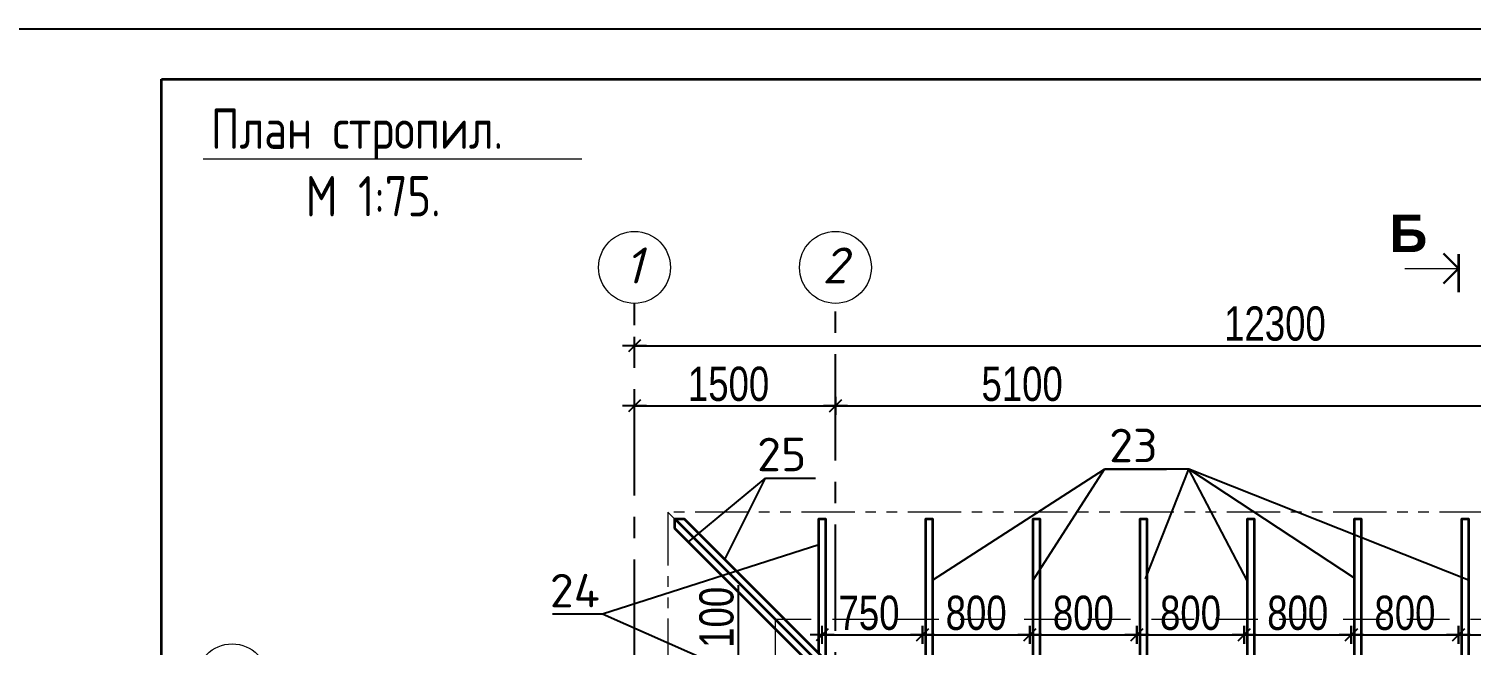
# Model space of a CAD drawing. Extents: x -12289450 to -10763036, y -7834513 to -6150123.
# Drawn here: x -11004010 to -10993244, y -7676859 to -7672261 of the extents above; entities that cross this region are included whole.
import ezdxf

# ---------------------------------------------------------------- set-up
doc = ezdxf.new("R2010")
doc.units = 0
doc.header["$LTSCALE"] = 25
doc.header["$PDMODE"] = 35
for name, pattern in [('CENTER', [50.8, 31.75, -6.35, 6.35, -6.35]), ('HIDDEN2', [4.7625, 3.175, -1.5875]), ('PHANTOM2', [31.75, 15.875, -3.175, 3.175, -3.175, 3.175, -3.175])]:
    doc.linetypes.add(name, pattern=pattern)
doc.layers.get('DefPoints').update_dxf_attribs({"color": 10, "lineweight": 30})
for name, color, linetype in [('001-ПЕРЕГОРОДКИ', 5, 'Continuous'), ('005-РАЗМЕРЫ', 252, 'Continuous'), ('014-ОСИ', 251, 'CENTER'), ('Annotation - Text', 7, 'Continuous'), ('ArchiCAD', 7, 'Continuous'), ('EEE', 7, 'Continuous'), ('Крыши', 7, 'Continuous'), ('Новое', 51, 'Continuous')]:
    doc.layers.add(name, color=color, linetype=linetype)
for name, color, linetype, lineweight in [('Перегор', 4, 'Continuous', 20), ('Стена', 7, 'Continuous', 5), ('СТЕНЫ', 5, 'Continuous', 40)]:
    doc.layers.add(name, color=color, linetype=linetype, lineweight=lineweight)
doc.styles.add('gismo', font='isocpeui.ttf')
doc.styles.add('GOST 2.304', font='cs_gost2304.shx')
doc.styles.add('ROMANT', font='romant.shx', dxfattribs={"height": 2})
doc.styles.add('RUSS', font='russ', dxfattribs={"width": 0.8})
doc.styles.add('TXT0', font='txt', dxfattribs={"width": 0.8})
doc.styles.add('СГЕНЕРИР_СТИЛЬ_1', font='arialbd.ttf')
doc.dimstyles.new('RUSS100', dxfattribs={"dimscale": 100, "dimtxt": 2, "dimasz": 1, "dimexe": 0.5, "dimexo": 3, "dimgap": 0.5, "dimtad": 1, "dimdec": 0, "dimrnd": 2.5, "dimzin": 0, "dimdsep": 46, "dimtxsty": 'RUSS', "dimblk1": 'ARCHTICK', "dimblk2": 'ARCHTICK', "dimsah": 1, "dimcen": 3, "dimdle": 1, "dimadec": 0, "dimazin": 2, "dimtp": 6, "dimtm": 6, "dimtfac": 3, "dimtdec": 0, "dimtmove": 2, "dimatfit": 3, "dimldrblk": 'NONE', "dimfxl": 0, "dimtolj": 1, "dimtzin": 0, "dimarcsym": 0})
doc.dimstyles.new('РАЗМЕРЫ', dxfattribs={"dimscale": 30, "dimtxt": 8.5, "dimasz": 0.15, "dimexe": 0, "dimexo": 0, "dimgap": 1.2, "dimtad": 1, "dimdec": 0, "dimzin": 0, "dimdsep": 46, "dimtxsty": 'TXT0', "dimblk1": 'A8MITTA', "dimblk2": 'A8MITTA', "dimsah": 1, "dimcen": 2, "dimse1": 1, "dimse2": 1, "dimadec": 0, "dimazin": 0, "dimtp": 6, "dimtm": 6, "dimtfac": 1, "dimtdec": 0, "dimtofl": 0, "dimtmove": 0, "dimatfit": 3, "dimldrblk": 'A8MITTA', "dimfxl": 0, "dimtolj": 1, "dimtzin": 0, "dimarcsym": 0})

# ---------------------------------------------------------------- blocks, each defined once
blk = doc.blocks.new('A8MITTA', base_point=(3180, 3140))
for p, q in [((3160, 3140), (3200, 3140)), ((3170, 3130), (3190, 3150)), ((3180, 3155), (3180, 3125))]:
    blk.add_line(p, q)
blk = doc.blocks.new('*D739')
at = {"layer": '005-РАЗМЕРЫ', "color": 0, "lineweight": -2, "ltscale": 1.2, "transparency": 16777216}
blk.add_line((-10997985, -7675074), (-10992894, -7675074), dxfattribs=at)
at = {"layer": 'DefPoints', "color": 0, "ltscale": 1.2, "transparency": 16777216}
for p in [(-10992889, -7675074), (-10997989, -7675243), (-10992889, -7675243)]:
    blk.add_point(p, dxfattribs=at)
at = {"layer": '005-РАЗМЕРЫ', "color": 0, "lineweight": -2, "ltscale": 1.2, "transparency": 16777216, "xscale": 4.5, "yscale": 4.5, "zscale": 4.5, "rotation": 180}
blk.add_blockref('A8MITTA', (-10997989, -7675074), dxfattribs=at)
at = {"layer": '005-РАЗМЕРЫ', "color": 0, "lineweight": -2, "ltscale": 1.2, "transparency": 16777216, "xscale": 4.5, "yscale": 4.5, "zscale": 4.5}
blk.add_blockref('A8MITTA', (-10992889, -7675074), dxfattribs=at)
at = {"layer": '005-РАЗМЕРЫ', "color": 0, "ltscale": 1.2, "transparency": 16777216, "insert": (-10996596, -7674911), "char_height": 255, "attachment_point": 5, "style": 'TXT0'}
blk.add_mtext('\\A1;5100', dxfattribs=at)
blk = doc.blocks.new('*D740')
at = {"layer": '005-РАЗМЕРЫ', "color": 0, "lineweight": -2, "ltscale": 1.2, "transparency": 16777216}
blk.add_line((-10999485, -7674625), (-10987194, -7674625), dxfattribs=at)
at = {"layer": 'DefPoints', "color": 0, "ltscale": 1.2, "transparency": 16777216}
for p in [(-10987189, -7674625), (-10999489, -7675571), (-10987189, -7675788)]:
    blk.add_point(p, dxfattribs=at)
at = {"layer": '005-РАЗМЕРЫ', "color": 0, "lineweight": -2, "ltscale": 1.2, "transparency": 16777216, "xscale": 4.5, "yscale": 4.5, "zscale": 4.5, "rotation": 180}
blk.add_blockref('A8MITTA', (-10999489, -7674625), dxfattribs=at)
at = {"layer": '005-РАЗМЕРЫ', "color": 0, "lineweight": -2, "ltscale": 1.2, "transparency": 16777216, "xscale": 4.5, "yscale": 4.5, "zscale": 4.5}
blk.add_blockref('A8MITTA', (-10987189, -7674625), dxfattribs=at)
at = {"layer": '005-РАЗМЕРЫ', "color": 0, "ltscale": 1.2, "transparency": 16777216, "insert": (-10994709, -7674461), "char_height": 255, "attachment_point": 5, "style": 'TXT0'}
blk.add_mtext('\\A1;12300', dxfattribs=at)
blk = doc.blocks.new('*D741')
at = {"layer": '005-РАЗМЕРЫ', "color": 0, "lineweight": -2, "ltscale": 1.2, "transparency": 16777216}
blk.add_line((-10999485, -7675074), (-10997994, -7675074), dxfattribs=at)
at = {"layer": 'DefPoints', "color": 0, "ltscale": 1.2, "transparency": 16777216}
for p in [(-10997989, -7675074), (-10999489, -7675243), (-10997989, -7675243)]:
    blk.add_point(p, dxfattribs=at)
at = {"layer": '005-РАЗМЕРЫ', "color": 0, "lineweight": -2, "ltscale": 1.2, "transparency": 16777216, "xscale": 4.5, "yscale": 4.5, "zscale": 4.5, "rotation": 180}
blk.add_blockref('A8MITTA', (-10999489, -7675074), dxfattribs=at)
at = {"layer": '005-РАЗМЕРЫ', "color": 0, "lineweight": -2, "ltscale": 1.2, "transparency": 16777216, "xscale": 4.5, "yscale": 4.5, "zscale": 4.5}
blk.add_blockref('A8MITTA', (-10997989, -7675074), dxfattribs=at)
at = {"layer": '005-РАЗМЕРЫ', "color": 0, "ltscale": 1.2, "transparency": 16777216, "insert": (-10998787, -7674911), "char_height": 255, "attachment_point": 5, "style": 'TXT0'}
blk.add_mtext('\\A1;1500', dxfattribs=at)
blk = doc.blocks.new('*D811')
at = {"layer": '005-РАЗМЕРЫ', "color": 0, "lineweight": -2, "ltscale": 1.2, "transparency": 16777216}
blk.add_line((-10997335, -7676782), (-10996544, -7676782), dxfattribs=at)
at = {"layer": 'DefPoints', "color": 0, "ltscale": 1.2, "transparency": 16777216}
for p in [(-10997339, -7676275), (-10996539, -7676275), (-10996539, -7676782)]:
    blk.add_point(p, dxfattribs=at)
at = {"layer": '005-РАЗМЕРЫ', "color": 0, "lineweight": -2, "ltscale": 1.2, "transparency": 16777216, "xscale": 4.5, "yscale": 4.5, "zscale": 4.5, "rotation": 180}
blk.add_blockref('A8MITTA', (-10997339, -7676782), dxfattribs=at)
at = {"layer": '005-РАЗМЕРЫ', "color": 0, "lineweight": -2, "ltscale": 1.2, "transparency": 16777216, "xscale": 4.5, "yscale": 4.5, "zscale": 4.5}
blk.add_blockref('A8MITTA', (-10996539, -7676782), dxfattribs=at)
at = {"layer": '005-РАЗМЕРЫ', "color": 0, "ltscale": 1.2, "transparency": 16777216, "insert": (-10996939, -7676619), "char_height": 255, "attachment_point": 5, "style": 'TXT0'}
blk.add_mtext('\\A1;800', dxfattribs=at)
blk = doc.blocks.new('*D812')
at = {"layer": '005-РАЗМЕРЫ', "color": 0, "lineweight": -2, "ltscale": 1.2, "transparency": 16777216}
blk.add_line((-10996535, -7676782), (-10995744, -7676782), dxfattribs=at)
at = {"layer": 'DefPoints', "color": 0, "ltscale": 1.2, "transparency": 16777216}
for p in [(-10996539, -7676275), (-10995739, -7676275), (-10995739, -7676782)]:
    blk.add_point(p, dxfattribs=at)
at = {"layer": '005-РАЗМЕРЫ', "color": 0, "lineweight": -2, "ltscale": 1.2, "transparency": 16777216, "xscale": 4.5, "yscale": 4.5, "zscale": 4.5, "rotation": 180}
blk.add_blockref('A8MITTA', (-10996539, -7676782), dxfattribs=at)
at = {"layer": '005-РАЗМЕРЫ', "color": 0, "lineweight": -2, "ltscale": 1.2, "transparency": 16777216, "xscale": 4.5, "yscale": 4.5, "zscale": 4.5}
blk.add_blockref('A8MITTA', (-10995739, -7676782), dxfattribs=at)
at = {"layer": '005-РАЗМЕРЫ', "color": 0, "ltscale": 1.2, "transparency": 16777216, "insert": (-10996139, -7676619), "char_height": 255, "attachment_point": 5, "style": 'TXT0'}
blk.add_mtext('\\A1;800', dxfattribs=at)
blk = doc.blocks.new('*D813')
at = {"layer": '005-РАЗМЕРЫ', "color": 0, "lineweight": -2, "ltscale": 1.2, "transparency": 16777216}
blk.add_line((-10995735, -7676782), (-10994944, -7676782), dxfattribs=at)
at = {"layer": 'DefPoints', "color": 0, "ltscale": 1.2, "transparency": 16777216}
for p in [(-10995739, -7676275), (-10994939, -7676275), (-10994939, -7676782)]:
    blk.add_point(p, dxfattribs=at)
at = {"layer": '005-РАЗМЕРЫ', "color": 0, "lineweight": -2, "ltscale": 1.2, "transparency": 16777216, "xscale": 4.5, "yscale": 4.5, "zscale": 4.5, "rotation": 180}
blk.add_blockref('A8MITTA', (-10995739, -7676782), dxfattribs=at)
at = {"layer": '005-РАЗМЕРЫ', "color": 0, "lineweight": -2, "ltscale": 1.2, "transparency": 16777216, "xscale": 4.5, "yscale": 4.5, "zscale": 4.5}
blk.add_blockref('A8MITTA', (-10994939, -7676782), dxfattribs=at)
at = {"layer": '005-РАЗМЕРЫ', "color": 0, "ltscale": 1.2, "transparency": 16777216, "insert": (-10995339, -7676619), "char_height": 255, "attachment_point": 5, "style": 'TXT0'}
blk.add_mtext('\\A1;800', dxfattribs=at)
blk = doc.blocks.new('*D814')
at = {"layer": '005-РАЗМЕРЫ', "color": 0, "lineweight": -2, "ltscale": 1.2, "transparency": 16777216}
blk.add_line((-10994935, -7676782), (-10994144, -7676782), dxfattribs=at)
at = {"layer": 'DefPoints', "color": 0, "ltscale": 1.2, "transparency": 16777216}
for p in [(-10994939, -7676275), (-10994139, -7676275), (-10994139, -7676782)]:
    blk.add_point(p, dxfattribs=at)
at = {"layer": '005-РАЗМЕРЫ', "color": 0, "lineweight": -2, "ltscale": 1.2, "transparency": 16777216, "xscale": 4.5, "yscale": 4.5, "zscale": 4.5, "rotation": 180}
blk.add_blockref('A8MITTA', (-10994939, -7676782), dxfattribs=at)
at = {"layer": '005-РАЗМЕРЫ', "color": 0, "lineweight": -2, "ltscale": 1.2, "transparency": 16777216, "xscale": 4.5, "yscale": 4.5, "zscale": 4.5}
blk.add_blockref('A8MITTA', (-10994139, -7676782), dxfattribs=at)
at = {"layer": '005-РАЗМЕРЫ', "color": 0, "ltscale": 1.2, "transparency": 16777216, "insert": (-10994539, -7676619), "char_height": 255, "attachment_point": 5, "style": 'TXT0'}
blk.add_mtext('\\A1;800', dxfattribs=at)
blk = doc.blocks.new('*D815')
at = {"layer": '005-РАЗМЕРЫ', "color": 0, "lineweight": -2, "ltscale": 1.2, "transparency": 16777216}
blk.add_line((-10994135, -7676782), (-10993344, -7676782), dxfattribs=at)
at = {"layer": 'DefPoints', "color": 0, "ltscale": 1.2, "transparency": 16777216}
for p in [(-10994139, -7676275), (-10993339, -7676275), (-10993339, -7676782)]:
    blk.add_point(p, dxfattribs=at)
at = {"layer": '005-РАЗМЕРЫ', "color": 0, "lineweight": -2, "ltscale": 1.2, "transparency": 16777216, "xscale": 4.5, "yscale": 4.5, "zscale": 4.5, "rotation": 180}
blk.add_blockref('A8MITTA', (-10994139, -7676782), dxfattribs=at)
at = {"layer": '005-РАЗМЕРЫ', "color": 0, "lineweight": -2, "ltscale": 1.2, "transparency": 16777216, "xscale": 4.5, "yscale": 4.5, "zscale": 4.5}
blk.add_blockref('A8MITTA', (-10993339, -7676782), dxfattribs=at)
at = {"layer": '005-РАЗМЕРЫ', "color": 0, "ltscale": 1.2, "transparency": 16777216, "insert": (-10993739, -7676619), "char_height": 255, "attachment_point": 5, "style": 'TXT0'}
blk.add_mtext('\\A1;800', dxfattribs=at)
blk = doc.blocks.new('*D816')
at = {"layer": '005-РАЗМЕРЫ', "color": 0, "lineweight": -2, "ltscale": 1.2, "transparency": 16777216}
blk.add_line((-10993335, -7676782), (-10992544, -7676782), dxfattribs=at)
at = {"layer": 'DefPoints', "color": 0, "ltscale": 1.2, "transparency": 16777216}
for p in [(-10993339, -7676275), (-10992539, -7676275), (-10992539, -7676782)]:
    blk.add_point(p, dxfattribs=at)
at = {"layer": '005-РАЗМЕРЫ', "color": 0, "lineweight": -2, "ltscale": 1.2, "transparency": 16777216, "xscale": 4.5, "yscale": 4.5, "zscale": 4.5, "rotation": 180}
blk.add_blockref('A8MITTA', (-10993339, -7676782), dxfattribs=at)
at = {"layer": '005-РАЗМЕРЫ', "color": 0, "lineweight": -2, "ltscale": 1.2, "transparency": 16777216, "xscale": 4.5, "yscale": 4.5, "zscale": 4.5}
blk.add_blockref('A8MITTA', (-10992539, -7676782), dxfattribs=at)
at = {"layer": '005-РАЗМЕРЫ', "color": 0, "ltscale": 1.2, "transparency": 16777216, "insert": (-10992939, -7676619), "char_height": 255, "attachment_point": 5, "style": 'TXT0'}
blk.add_mtext('\\A1;800', dxfattribs=at)
blk = doc.blocks.new('*D810')
at = {"layer": '005-РАЗМЕРЫ', "color": 0, "lineweight": -2, "ltscale": 1.2, "transparency": 16777216}
blk.add_line((-10998085, -7676782), (-10997344, -7676782), dxfattribs=at)
at = {"layer": 'DefPoints', "color": 0, "ltscale": 1.2, "transparency": 16777216}
for p in [(-10997339, -7676275), (-10997339, -7676782), (-10998089, -7677225)]:
    blk.add_point(p, dxfattribs=at)
at = {"layer": '005-РАЗМЕРЫ', "color": 0, "lineweight": -2, "ltscale": 1.2, "transparency": 16777216, "xscale": 4.5, "yscale": 4.5, "zscale": 4.5, "rotation": 180}
blk.add_blockref('A8MITTA', (-10998089, -7676782), dxfattribs=at)
at = {"layer": '005-РАЗМЕРЫ', "color": 0, "lineweight": -2, "ltscale": 1.2, "transparency": 16777216, "xscale": 4.5, "yscale": 4.5, "zscale": 4.5}
blk.add_blockref('A8MITTA', (-10997339, -7676782), dxfattribs=at)
at = {"layer": '005-РАЗМЕРЫ', "color": 0, "ltscale": 1.2, "transparency": 16777216, "insert": (-10997739, -7676619), "char_height": 255, "attachment_point": 5, "style": 'TXT0'}
blk.add_mtext('\\A1;750', dxfattribs=at)
blk = doc.blocks.new('_ArchTick')
at = {"color": 0, "linetype": 'ByBlock', "const_width": 0.15}
blk.add_lwpolyline([(-0.5, -0.5), (0.5, 0.5)], dxfattribs=at)
blk = doc.blocks.new('*D847')
at = {"layer": '005-РАЗМЕРЫ', "color": 0, "lineweight": -2, "ltscale": 1.2, "transparency": 16777216}
for p, q in [((-10998712, -7677017), (-10998712, -7676411)), ((-10998712, -7677113), (-10998712, -7677022))]:
    blk.add_line(p, q, dxfattribs=at)
at = {"layer": 'DefPoints', "color": 0, "ltscale": 1.2, "transparency": 16777216}
for p in [(-10999189, -7677017), (-10999189, -7677117), (-10998712, -7677117)]:
    blk.add_point(p, dxfattribs=at)
at = {"layer": '005-РАЗМЕРЫ', "color": 0, "lineweight": -2, "ltscale": 1.2, "transparency": 16777216, "xscale": 4.5, "yscale": 4.5, "zscale": 4.5}
for p, rotation in [((-10998712, -7677017), 90), ((-10998712, -7677117), 270)]:
    blk.add_blockref('A8MITTA', p, dxfattribs=dict(at, rotation=rotation))
at = {"layer": '005-РАЗМЕРЫ', "color": 0, "ltscale": 1.2, "transparency": 16777216, "insert": (-10998876, -7676651), "char_height": 255, "attachment_point": 5, "rotation": 90, "style": 'TXT0'}
blk.add_mtext('\\A1;100', dxfattribs=at)

msp = doc.modelspace()

# ---------------------------------------------------------------- linework, layer by layer
at = {"layer": '001-ПЕРЕГОРОДКИ', "color": 5, "linetype": 'HIDDEN2', "lineweight": 13, "ltscale": 4}
for p, q in [((-10986739.4, -7676667.2), (-10998439.4, -7676667.2)), ((-10998439.4, -7676667.2), (-10998439.4, -7680267.2))]:
    msp.add_line(p, q, dxfattribs=at)
at = {"layer": '001-ПЕРЕГОРОДКИ', "lineweight": 35, "ltscale": 100}
msp.add_lwpolyline([(-10993339.4, -7673943.2), (-10993339.4, -7674226.4)], dxfattribs=at)
at = {"layer": '001-ПЕРЕГОРОДКИ', "lineweight": 18, "ltscale": 100}
msp.add_lwpolyline([(-10993738.8, -7674049.1), (-10993339.4, -7674049.1)], dxfattribs=at)
at = {"layer": '005-РАЗМЕРЫ', "color": 4, "lineweight": 35}
for points in [[(-10999189.4, -7675987.9), (-10999189.4, -7675987.9), (-10999189.4, -7675917.2), (-10993339.4, -7681767.2), (-10993339.4, -7681837.9), (-10999189.4, -7675987.9)], [(-10999189.4, -7675917.2), (-10999172, -7675917.2), (-10999118.7, -7675917.2), (-10993339.4, -7681696.5), (-10993339.4, -7681767.2), (-10999189.4, -7675917.2)], [(-10998114.4, -7676921.5), (-10998114.4, -7675917.2), (-10998064.4, -7675917.2), (-10998064.4, -7676971.5), (-10998114.4, -7676921.5)], [(-10997314.4, -7677467.2), (-10997314.4, -7675917.2), (-10997264.4, -7675917.2), (-10997264.4, -7677467.2), (-10997314.4, -7677467.2)], [(-10996514.4, -7677467.2), (-10996514.4, -7675917.2), (-10996464.4, -7675917.2), (-10996464.4, -7677467.2), (-10996514.4, -7677467.2)], [(-10995714.4, -7677467.2), (-10995714.4, -7675917.2), (-10995664.4, -7675917.2), (-10995664.4, -7677467.2), (-10995714.4, -7677467.2)], [(-10994914.4, -7677467.2), (-10994914.4, -7675917.2), (-10994864.4, -7675917.2), (-10994864.4, -7677467.2), (-10994914.4, -7677467.2)], [(-10994114.4, -7677467.2), (-10994114.4, -7675917.2), (-10994064.4, -7675917.2), (-10994064.4, -7677467.2), (-10994114.4, -7677467.2)], [(-10993314.4, -7677467.2), (-10993314.4, -7675917.2), (-10993264.4, -7675917.2), (-10993264.4, -7677467.2), (-10993314.4, -7677467.2)]]:
    msp.add_lwpolyline(points, close=True, dxfattribs=at)
at = {"layer": '014-ОСИ'}
for points in [[(-10999489.4, -7683362.2), (-10999489.4, -7674309.1)], [(-10997989.4, -7688182), (-10997989.4, -7674309.1)]]:
    msp.add_lwpolyline(points, dxfattribs=at)
at = {"layer": 'Annotation - Text', "color": 0, "lineweight": 20}
for centre in [(-10999489.4, -7674040.8), (-10997989.4, -7674040.8), (-11002492.3, -7677117.2)]:
    msp.add_circle(centre, 268.3, dxfattribs=at)
at = {"layer": 'ArchiCAD', "color": 7, "linetype": 'Continuous', "lineweight": 35}
msp.add_lwpolyline([(-11003019.6, -7672636.3), (-10973394.7, -7672636.3), (-10973394.7, -7694161.2), (-11003019.6, -7694161.2)], close=True, dxfattribs=at)
msp.add_lwpolyline([(-11003019.6, -7672636.3), (-10973394.7, -7672636.3), (-10973394.7, -7694161.2), (-11003019.6, -7694161.2)], close=True, dxfattribs=at)
at = {"layer": 'EEE', "lineweight": 15}
for q in [(-10999882.4, -7673231.7), (-11000053.2, -7673231.7)]:
    msp.add_line((-11002708.3, -7673231.7), q, dxfattribs=at)
at = {"layer": 'Крыши', "color": 12, "linetype": 'PHANTOM2', "lineweight": 0}
for p, q in [((-10985939.4, -7675867.2), (-10999239.4, -7675867.2)), ((-10999239.4, -7675867.2), (-10999239.4, -7679467.2))]:
    msp.add_line(p, q, dxfattribs=at)
msp.add_lwpolyline([(-10999239.4, -7675867.2), (-10993339.4, -7681767.2)], dxfattribs=at)
at = {"layer": 'Новое', "color": 7, "linetype": 'Continuous'}
msp.add_lwpolyline([(-11004519.6, -7672261.3), (-10973019.7, -7672261.3), (-10973019.7, -7694536.2), (-11004519.6, -7694536.2)], close=True, dxfattribs=at)
msp.add_lwpolyline([(-11004519.6, -7672261.3), (-10973019.7, -7672261.3), (-10973019.7, -7694536.2), (-11004519.6, -7694536.2)], close=True, dxfattribs=at)
at = {"layer": 'СТЕНЫ', "color": 5, "lineweight": 30}
for points in [[(-10993339.4, -7674049.1), (-10993450.4, -7673938.1)], [(-10993339.4, -7674049.1), (-10993450.4, -7674160.1)]]:
    msp.add_lwpolyline(points, dxfattribs=at)

# ---------------------------------------------------------------- texts
at = {"layer": 'Annotation - Text', "color": 0, "lineweight": 25, "style": 'GOST 2.304'}
for s, p in [('План стропил.', (-11002651.5, -7673156.3)), ('М 1:75.', (-11001944.2, -7673659.6))]:
    msp.add_text(s, height=300, dxfattribs=at).set_placement(p)
at = {"layer": 'Annotation - Text', "color": 7, "linetype": 'Continuous', "lineweight": 0, "insert": (-10993712.3, -7673646.2), "char_height": 280, "attachment_point": 2, "style": 'СГЕНЕРИР_СТИЛЬ_1'}
msp.add_mtext('Б', dxfattribs=at)
at = {"layer": 'Annotation - Text', "color": 0, "lineweight": 25, "char_height": 268.3, "attachment_point": 2, "style": 'gismo'}
for s, insert in [('1', (-10999495.4, -7673891.9)), ('2', (-10997995.4, -7673891.9))]:
    msp.add_mtext(s, dxfattribs=dict(at, insert=insert))
at = {"layer": 'Стена', "linetype": 'Continuous', "ltscale": 100, "style": 'ROMANT'}
for s, p in [('23', (-10995946.1, -7675494)), ('25', (-10998574.1, -7675561.2)), ('24', (-11000121, -7676576.9))]:
    msp.add_text(s, height=250, dxfattribs=at).set_placement(p)

# ---------------------------------------------------------------- dimensions: what is measured, and where the dimension line sits
at = {"layer": '005-РАЗМЕРЫ', "ltscale": 1.2}
for base, p1, p2, picture, middle in [((-10987189.4, -7674624.8), (-10999489.4, -7675571), (-10987189.4, -7675788.1), '*D740', (-10994709, -7674624.8)), ((-10997989.4, -7675074.2), (-10999489.4, -7675243.4), (-10997989.4, -7675243.4), '*D741', (-10998786.7, -7675074.2)), ((-10992889.4, -7675074.2), (-10997989.4, -7675243.4), (-10992889.4, -7675243.4), '*D739', (-10996595.8, -7675074.2)), ((-10997339.4, -7676782.3), (-10998089.4, -7677224.7), (-10997339.4, -7676274.7), '*D810', (-10997739.4, -7676782.3)), ((-10996539.4, -7676782.3), (-10997339.4, -7676274.7), (-10996539.4, -7676274.7), '*D811', (-10996939.4, -7676782.3))]:
    dim = msp.add_linear_dim(base=base, p1=p1, p2=p2, dimstyle='РАЗМЕРЫ', dxfattribs=at)
    dim.commit()
    dim.dimension.update_dxf_attribs({"geometry": picture, "text_midpoint": middle, "dimtype": 160})
for base, p1, p2, picture, middle in [((-10995739.4, -7676782.3), (-10996539.4, -7676274.7), (-10995739.4, -7676274.7), '*D812', (-10996139.4, -7676618.8)), ((-10994939.4, -7676782.3), (-10995739.4, -7676274.7), (-10994939.4, -7676274.7), '*D813', (-10995339.4, -7676618.8)), ((-10994139.4, -7676782.3), (-10994939.4, -7676274.7), (-10994139.4, -7676274.7), '*D814', (-10994539.4, -7676618.8)), ((-10993339.4, -7676782.3), (-10994139.4, -7676274.7), (-10993339.4, -7676274.7), '*D815', (-10993739.4, -7676618.8)), ((-10992539.4, -7676782.3), (-10993339.4, -7676274.7), (-10992539.4, -7676274.7), '*D816', (-10992939.4, -7676618.8))]:
    dim = msp.add_linear_dim(base=base, p1=p1, p2=p2, dimstyle='РАЗМЕРЫ', dxfattribs=at)
    dim.commit()
    dim.dimension.update_dxf_attribs({"geometry": picture, "text_midpoint": middle})
dim = msp.add_linear_dim(base=(-10998712.3, -7677117.2), p1=(-10999189.4, -7677017.2), p2=(-10999189.4, -7677117.2), angle=90, dimstyle='РАЗМЕРЫ', dxfattribs=at)
dim.commit()
dim.dimension.update_dxf_attribs({"geometry": '*D847', "text_midpoint": (-10998712.3, -7676650.9), "dimtype": 160})

# ---------------------------------------------------------------- leaders
at = {"layer": 'Перегор', "color": 6, "linetype": 'Continuous', "ltscale": 5}
for points in [[(-10997264.4, -7676373.7), (-10995981.1, -7675545), (-10995518.1, -7675545)], [(-10996514.4, -7676373.7), (-10995981.1, -7675545), (-10995518.1, -7675545)], [(-10993264.4, -7676373.7), (-10995350.7, -7675545), (-10995981.1, -7675545)], [(-10995675.5, -7676364.2), (-10995350.7, -7675545), (-10995813.7, -7675545)], [(-10994914.4, -7676382.2), (-10995350.7, -7675545), (-10995813.7, -7675545)], [(-10994114.4, -7676360.1), (-10995350.7, -7675545), (-10995665.9, -7675545)], [(-10999087.7, -7676089.7), (-10998510.7, -7675612.1), (-10998138.7, -7675612.1)], [(-10998816, -7676220), (-10998510.7, -7675612.1), (-10998138.7, -7675612.1)], [(-10998114.4, -7676110.9), (-10999728.5, -7676627.8), (-11000100.5, -7676627.8)], [(-10998902.3, -7676992.2), (-10999728.5, -7676627.8), (-11000100.5, -7676627.8)]]:
    msp.add_leader(points, dimstyle='RUSS100', override={"dimasz": 2, "dimgap": 0.5, "dimtad": 0, "dimfxl": 50}, dxfattribs=at)

doc.saveas('drawing.dxf')
